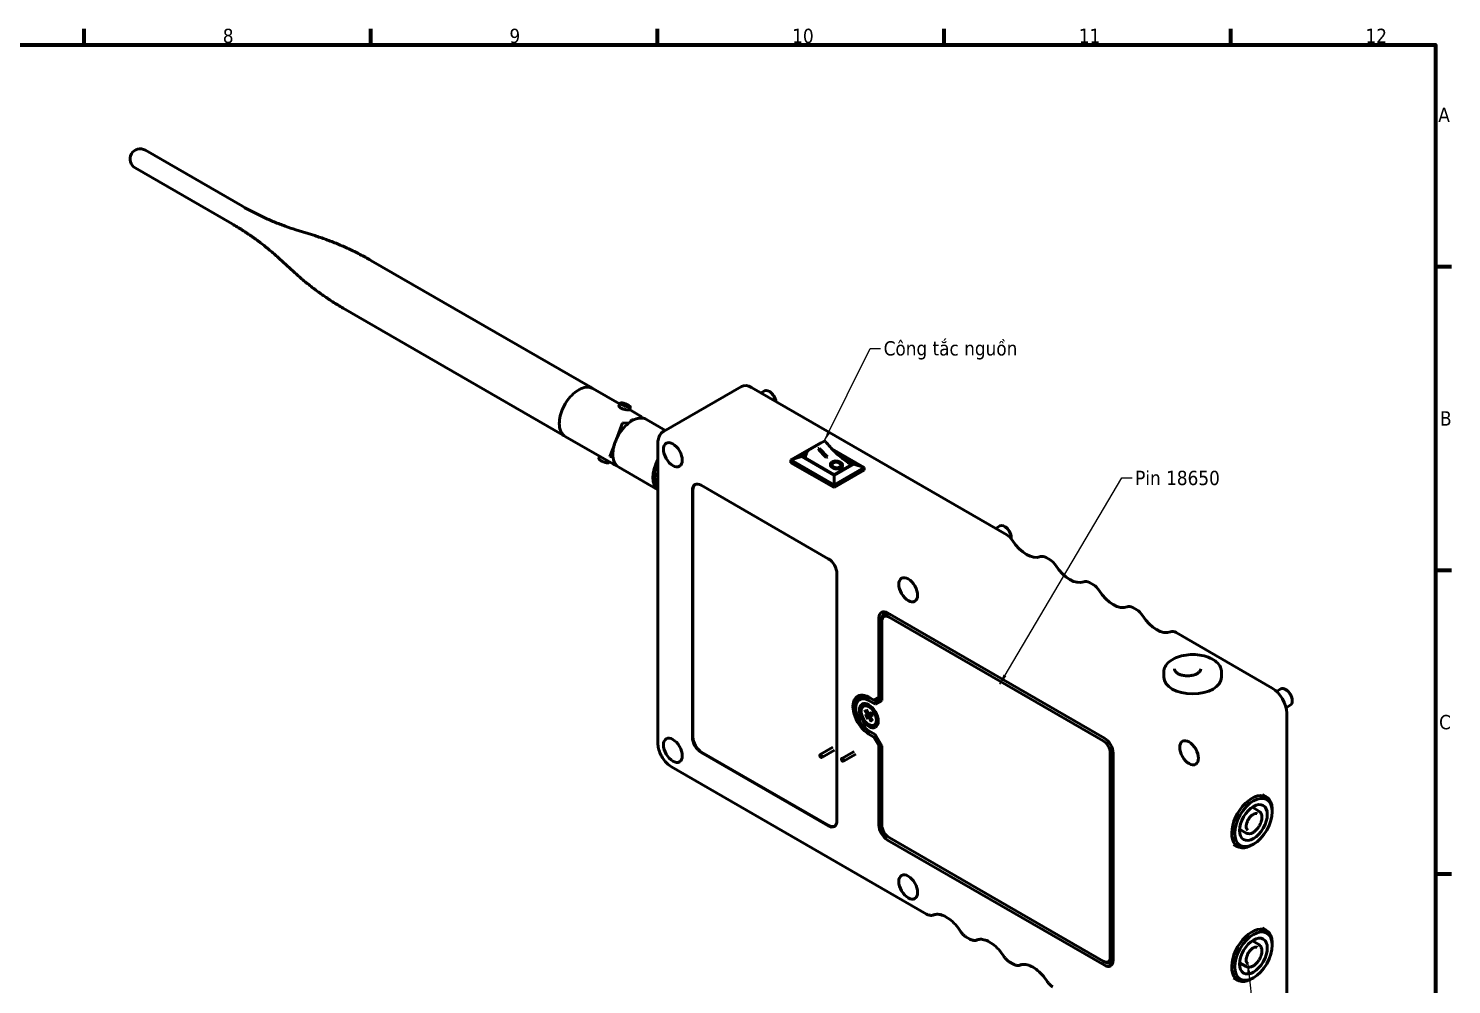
# Model space of a CAD drawing. Header units: millimetres. Extents: x -106 to 841, y -50 to 594.
# Drawn here: x 477 to 824.9, y 344.2 to 578 of the extents above; entities that cross this region are included whole.
import ezdxf

# ---------------------------------------------------------------- set-up
doc = ezdxf.new("R2010")
doc.units = ezdxf.units.MM
for name, color, linetype, lineweight in [('Border (ISO)', 7, 'Continuous', 70), ('Symbol (ISO)', 7, 'Continuous', 25), ('Visible (ISO)', 7, 'Continuous', 50)]:
    doc.layers.add(name, color=color, linetype=linetype, lineweight=lineweight)
doc.styles.add('Note Text (ISO)', font='tahoma.ttf')
doc.dimstyles.new('Default - Method 1b (ISO)$7', dxfattribs={"dimtxt": 3.5, "dimasz": 2.5, "dimexe": 3.175, "dimexo": 0, "dimgap": 0.762, "dimtad": 1, "dimtoh": 1, "dimrnd": 1e-08, "dimtxsty": 'Note Text (ISO)', "dimcen": 0.09, "dimdle": 10, "dimclrd": 256, "dimclre": 256, "dimclrt": 256, "dimazin": 2, "dimtfac": 1, "dimtmove": 0, "dimatfit": 3, "dimfxl": 1, "dimtolj": 1, "dimlwd": -1, "dimlwe": -1, "dimarcsym": 0})

# ---------------------------------------------------------------- blocks, each defined once
blk = doc.blocks.new('Borders Default Border')
at = {"layer": 'Border (ISO)'}
for p, q in [((490.58, 574), (490.58, 577.9)), ((560.67, 574), (560.67, 577.9)), ((630.75, 574), (630.75, 577.9)), ((700.83, 574), (700.83, 577.9)), ((770.92, 574), (770.92, 577.9)), ((821, 519.75), (824.9, 519.75)), ((821, 445.5), (824.9, 445.5)), ((821, 371.25), (824.9, 371.25))]:
    blk.add_line(p, q, dxfattribs=at)
at = {"layer": 'Border (ISO)', "flags": 128}
blk.add_lwpolyline([(20, 20), (20, 574), (821, 574), (821, 20), (20, 20)], dxfattribs=at)
at = {"layer": 'Border (ISO)', "char_height": 3.5, "attachment_point": 7, "style": 'Note Text (ISO)'}
for s, insert in [('8', (524.48, 574.32)), ('9', (594.55, 574.33)), ('10', (663.69, 574.33)), ('11', (733.77, 574.4)), ('12', (803.86, 574.4)), ('A', (821.66, 555.13)), ('B', (822.08, 480.88)), ('C', (821.86, 406.56))]:
    blk.add_mtext(s, dxfattribs=dict(at, insert=insert))

msp = doc.modelspace()

# ---------------------------------------------------------------- linework, layer by layer
at = {"layer": 'Visible (ISO)'}
for p, q in [((529.249, 534.505), (505.54, 548.194)), ((526.749, 530.175), (503.04, 543.864)), ((542.353, 528.744), (546.944, 527.305)), ((538.29, 521.708), (541.832, 518.452)), ((560.676, 521.268), (614.261, 490.331)), ((553.926, 509.577), (607.511, 478.64)), ((614.968, 489.923), (621.495, 486.155)), ((632.186, 479.402), (651.278, 490.425)), ((653.778, 490.177), (716.145, 454.17)), ((656.942, 489.352), (656.074, 488.852)), ((658.198, 489.177), (658.092, 489.238)), ((621.472, 486.103), (621.346, 485.774)), ((623.901, 484.766), (626.742, 483.126)), ((624.041, 485.12), (623.915, 484.791)), ((620.711, 477.562), (622.239, 481.556)), ((622.239, 481.556), (623.669, 481.445)), ((624.26, 481.871), (624.433, 482.325)), ((624.565, 482.057), (624.374, 482.168)), ((624.433, 482.325), (624.994, 482.281)), ((626.882, 482.944), (626.791, 482.708)), ((632.688, 479.692), (628.05, 482.37)), ((608.218, 478.232), (619.992, 471.434)), ((630.858, 403.221), (630.858, 476.705)), ((663.395, 472.459), (670.749, 476.705)), ((671.543, 477.031), (667.583, 474.745)), ((670.749, 476.705), (670.863, 476.639)), ((670.749, 476.705), (670.749, 476.573)), ((616.596, 473.361), (616.47, 473.032)), ((619.1, 473.352), (620.221, 476.283)), ((619.1, 473.352), (619.631, 473.31)), ((619.869, 473.173), (619.183, 473.569)), ((665.94, 473.276), (663.395, 472.459)), ((667.152, 473.975), (665.94, 473.276)), ((665.94, 473.276), (673.931, 468.663)), ((667.007, 473.647), (666.365, 473.276)), ((666.365, 473.276), (673.931, 468.908)), ((670.065, 475.162), (670.068, 475.167)), ((670.068, 475.167), (670.351, 475.33)), ((672.302, 473.251), (672.019, 473.088)), ((672.304, 473.258), (672.021, 473.094)), ((672.302, 473.251), (672.304, 473.258)), ((673.367, 475.194), (681.285, 470.622)), ((678.739, 471.439), (675.112, 473.533)), ((630.858, 465.161), (621.3, 470.679)), ((663.395, 472.459), (663.395, 471.806)), ((673.931, 466.377), (663.395, 472.459)), ((663.395, 471.806), (673.931, 465.723)), ((672.019, 473.088), (672.021, 473.094)), ((673.032, 471.453), (673.033, 471.46)), ((673.931, 468.663), (678.739, 471.439)), ((673.931, 468.908), (678.315, 471.439)), ((681.285, 470.622), (673.931, 466.377)), ((673.931, 465.723), (681.285, 469.969)), ((676.008, 471.112), (676.008, 471.103)), ((678.315, 471.439), (676.167, 472.679)), ((681.285, 470.622), (678.739, 471.439)), ((681.285, 470.622), (681.285, 469.969)), ((630.858, 467.636), (630.6, 467.785)), ((630.858, 466.566), (630.717, 466.647)), ((630.858, 468.986), (630.726, 469.062)), ((641.404, 466.295), (672.517, 448.332)), ((673.931, 468.663), (673.931, 466.377)), ((673.931, 466.377), (673.931, 465.723)), ((639.283, 404.649), (639.283, 465.07)), ((639.424, 404.731), (639.424, 465.152)), ((713.446, 455.728), (714.49, 456.331)), ((715.746, 456.156), (715.64, 456.217)), ((717.266, 453.523), (717.266, 453.4)), ((725.762, 448.617), (726.751, 448.047)), ((674.638, 444.658), (674.638, 384.237)), ((736.369, 442.494), (737.358, 441.923)), ((686.219, 434.804), (686.833, 435.159)), ((687.012, 435.064), (740.045, 404.445)), ((746.975, 436.37), (747.964, 435.799)), ((684.891, 414.412), (684.891, 433.839)), ((685.598, 433.023), (685.598, 433.431)), ((685.598, 413.666), (685.598, 433.023)), ((687.366, 434.043), (739.692, 403.833)), ((757.582, 430.246), (781.057, 416.693)), ((754.562, 420.653), (754.562, 419.346)), ((768.662, 420.653), (768.662, 419.346)), ((680.27, 414.491), (680.977, 414.899)), ((682.416, 414.447), (683.684, 413.715)), ((683.684, 413.715), (684.891, 414.412)), ((685.598, 414.243), (684.184, 413.427)), ((684.391, 414.124), (684.891, 413.835)), ((684.891, 414.412), (685.598, 414.821)), ((783.16, 416.48), (782.127, 415.884)), ((784.416, 416.305), (784.31, 416.366)), ((679.234, 411.794), (679.234, 412.202)), ((681.091, 412.252), (681.336, 412.393)), ((681.451, 411.214), (682.05, 410.274)), ((681.807, 411.421), (682.323, 410.433)), ((682.416, 413.631), (683.977, 412.73)), ((682.496, 410.319), (683.091, 410.582)), ((683.023, 410.721), (682.508, 410.326)), ((683.306, 411.89), (682.661, 412.262)), ((683.188, 411.958), (683.222, 411.977)), ((684.184, 413.427), (683.684, 413.715)), ((683.977, 412.73), (685.598, 413.666)), ((683.977, 412.73), (684.184, 413.427)), ((785.46, 412.496), (784.427, 411.9)), ((785.936, 413.672), (785.936, 413.549)), ((681.453, 409.81), (682.05, 410.061)), ((681.81, 409.193), (682.324, 409.587)), ((682.051, 410.061), (683.122, 410.535)), ((682.325, 409.588), (683.27, 410.278)), ((683.025, 408.493), (682.509, 409.481)), ((682.77, 409.846), (683.295, 410.229)), ((683.379, 410.103), (682.782, 409.853)), ((683.381, 408.699), (682.782, 409.639)), ((683.741, 407.662), (683.986, 407.803)), ((684.535, 409.76), (684.535, 409.016)), ((684.535, 409.625), (684.568, 409.644)), ((784.593, 410.569), (784.593, 337.084)), ((683.977, 405.381), (682.416, 406.282)), ((683.684, 404.734), (682.416, 405.466)), ((683.684, 404.734), (684.184, 405.023)), ((684.891, 402.643), (683.684, 404.734)), ((685.598, 402.573), (683.977, 405.381)), ((672.517, 383.012), (641.404, 400.975)), ((672.658, 383.094), (641.545, 401.057)), ((673.664, 402.239), (670.519, 400.422)), ((674.064, 401.546), (670.919, 399.73)), ((678.826, 401.218), (675.822, 399.483)), ((679.226, 400.525), (676.222, 398.791)), ((685.391, 402.932), (684.891, 402.643)), ((684.891, 383.216), (684.891, 402.643)), ((685.598, 383.216), (685.598, 402.573)), ((741.459, 400.771), (741.459, 350.965)), ((742.167, 400.771), (742.167, 350.148)), ((696.553, 361.448), (634.186, 397.456)), ((779.702, 390.058), (778.668, 390.716)), ((777.819, 386.629), (776.212, 387.594)), ((781.031, 386.069), (781.056, 386.459)), ((740.045, 348.924), (687.012, 379.542)), ((739.692, 349.944), (687.366, 380.155)), ((774.715, 381.253), (773.076, 382.162)), ((772.687, 377.907), (771.6, 378.474)), ((776.806, 378.751), (776.481, 378.535)), ((707.159, 355.325), (706.17, 355.896)), ((777.819, 353.969), (776.212, 354.934)), ((779.702, 357.398), (778.668, 358.056)), ((781.031, 353.41), (781.056, 353.799)), ((717.766, 349.201), (716.777, 349.772)), ((739.692, 349.944), (740.045, 349.74)), ((741.545, 349.591), (742.159, 349.946)), ((774.715, 348.593), (773.076, 349.502)), ((772.687, 345.247), (771.6, 345.814)), ((776.806, 346.091), (776.481, 345.875))]:
    msp.add_line(p, q, dxfattribs=at)
for centre, radius, start, end in [((504.29, 546.029), 2.5, 60, 240), ((626.788, 482.98), 0.1, 339.05882, 57.07229), ((671.643, 476.858), 0.2, 38.8035, 120), ((667.683, 474.572), 0.2, 120, 150.34657), ((677.853, 471.299), 0.2, 356.76857, 59.30979)]:
    msp.add_arc(centre, radius, start, end, dxfattribs=at)
for centre, major_axis, ratio, start_param, end_param in [((653.778, 486.095), (-2.5, 4.33), 0.5773503, 5.4977871, 6.2831853), ((658.092, 487.361), (-1.15, 1.992), 0.5773503, 4.1017927, 6.2831853), ((658.198, 487.422), (-1.075, 1.862), 0.5773503, 4.0435335, 5.4977871), ((675.911, 484.731), (-8.94, 15.484), 0.5773503, 1.8755178, 2.043315), ((675.911, 484.731), (-8.935, 15.475), 0.5773503, 1.8755178, 2.043315), ((676.194, 484.894), (8.935, -15.475), 0.5773502, 5.0171106, 5.1849078), ((617.639, 472.239), (1.167, -0.447), 0.2173428, 3.3392498, 6.0855282), ((617.639, 472.239), (1.167, -0.447), 0.2173428, 3.3392498, 6.0855282), ((634.397, 470.911), (-3.375, -5.846), 0.5773503, 4.7624105, 6.2331638), ((635.105, 470.503), (-3.25, -5.629), 0.5773503, 5.1052631, 5.1374057), ((635.105, 470.503), (-3.25, -5.629), 0.5773503, 5.5204608, 5.6028268), ((635.105, 470.503), (-3.25, -5.629), 0.5773503, 5.2877502, 5.3701162), ((635.105, 470.503), (-3.25, -5.629), 0.5773503, 5.7531713, 5.8355374), ((641.404, 463.845), (-1.5, 2.598), 0.5773503, 5.4977871, 7.0685835), ((641.545, 463.927), (-1.5, 2.598), 0.5773503, 0.0471579, 0.7853982), ((715.64, 454.339), (-1.15, 1.992), 0.5773503, 3.7997127, 6.2831853), ((715.746, 454.401), (-1.075, 1.862), 0.5773503, 3.9269908, 5.4977871), ((716.145, 451.721), (-1.5, 2.598), 0.5773503, 4.7932397, 5.4977871), ((720.953, 455.476), (3.75, -6.495), 0.5773503, 4.7932397, 6.2023346), ((725.762, 446.168), (-1.5, 2.598), 0.5773503, 5.4977871, 6.2023346), ((672.517, 445.883), (1.5, -2.598), 0.5773503, 0.7853982, 2.3561945), ((726.751, 445.597), (-1.5, 2.598), 0.5773503, 4.7932397, 5.4977871), ((731.56, 449.353), (3.75, -6.495), 0.5773503, 4.7932397, 6.2023346), ((736.369, 440.044), (-1.5, 2.598), 0.5773503, 5.4977871, 6.2023346), ((737.358, 439.473), (-1.5, 2.598), 0.5773503, 4.7932397, 5.4977871), ((742.167, 443.229), (3.75, -6.495), 0.5773503, 4.7932397, 6.2023346), ((687.012, 432.614), (-1.5, 2.598), 0.5773503, 5.4977871, 7.0685835), ((687.719, 432.206), (-1.5, 2.598), 0.5773503, 5.4977871, 7.0685835), ((688.073, 433.227), (-1.5, 2.598), 0.5773503, 0.3613671, 0.7303202), ((746.975, 433.921), (-1.5, 2.598), 0.5773503, 5.4977871, 6.2023346), ((747.964, 433.35), (-1.5, 2.598), 0.5773503, 4.7932397, 5.4977871), ((687.366, 432.002), (-1.25, 2.165), 0.5773503, 5.4977871, 7.0685835), ((752.773, 437.105), (3.75, -6.495), 0.5773503, 4.7932397, 6.2023346), ((757.582, 427.797), (-1.5, 2.598), 0.5773503, 5.4977871, 6.2023346), ((761.612, 419.346), (7.05, 0), 0.5773503, 3.1415927, 6.2831853), ((682.416, 409.957), (-2.75, 4.763), 0.5773503, 5.4977871, 8.6393798), ((682.77, 410.161), (-2.5, 4.33), 0.5773503, 5.4977871, 7.0685835), ((682.416, 409.957), (-2.25, 3.897), 0.5773503, 5.4977871, 8.6393798), ((683.477, 410.569), (-2.75, 4.763), 0.5773503, 0.1940631, 0.4848184), ((683.477, 410.569), (-2.5, 4.33), 0.5773503, 6.2478226, 6.2831853), ((781.057, 412.61), (2.5, -4.33), 0.5773503, 0.7853982, 2.3561945), ((784.31, 414.488), (-1.15, 1.992), 0.5773503, 3.1415927, 6.2831853), ((784.416, 414.549), (-1.075, 1.862), 0.5773503, 3.9269908, 5.4977871), ((682.661, 410.098), (-1.325, 2.295), 0.5773503, 3.1415927, 6.2831853), ((683.477, 410.569), (-0.875, 1.516), 0.5773503, 5.8672332, 6.0426055), ((683.83, 410.773), (-0.825, 1.429), 0.5773503, 0.0686218, 0.1368591), ((683.936, 410.834), (-0.75, 1.299), 0.5773503, 0.1024079, 0.1856616), ((681.97, 410.213), (0.086, -0.149), 0.5773503, 6.2098408, 7.9296421), ((682.416, 410.471), (0.086, -0.149), 0.5773503, 4.6390444, 6.3588457), ((682.417, 409.442), (-0.086, 0.149), 0.5773503, 4.6390444, 6.3588457), ((682.862, 409.7), (-0.086, 0.149), 0.5773503, 6.2098408, 7.9296421), ((683.329, 410.484), (-0.441, 0.763), 0.5773503, 1.3596683, 1.7831798), ((683.936, 410.834), (0.75, -1.299), 0.5773503, 6.0975237, 6.1807774), ((683.477, 410.569), (0.875, -1.516), 0.5773503, 0.2405798, 0.4159521), ((683.83, 410.773), (0.825, -1.429), 0.5773503, 6.1463262, 6.2145635), ((641.404, 403.425), (-1.5, 2.598), 0.5773503, 0.7853982, 2.3561945), ((641.545, 403.506), (-1.5, 2.598), 0.5773503, 0.7853982, 2.3561945), ((739.692, 401.792), (1.25, -2.165), 0.5773503, 0.7853982, 2.3561945), ((740.045, 401.996), (-1.5, 2.598), 0.5773503, 3.9269908, 5.4977871), ((776.108, 384.033), (-3.509, -6.077), 0.5773503, 2.2809232, 7.1438548), ((672.517, 385.462), (1.5, -2.598), 0.5773503, 5.4977871, 7.0685835), ((672.658, 385.543), (1.5, -2.598), 0.5773503, 5.4977871, 6.2360274), ((687.012, 381.992), (1.5, -2.598), 0.5773503, 3.9269908, 5.4977871), ((687.366, 382.196), (-1.25, 2.165), 0.5773503, 0.7853982, 2.3561945), ((776.108, 351.373), (-3.509, -6.077), 0.5773503, 2.2809232, 7.1438548), ((739.692, 351.985), (1.25, -2.165), 0.5773503, 5.4977871, 7.0685835), ((740.045, 352.19), (1.5, -2.598), 0.5773503, 5.4977871, 7.0685835), ((740.045, 351.373), (1.5, -2.598), 0.5773503, 5.4977871, 7.0685835), ((741.106, 351.985), (1.5, -2.598), 0.5773503, 5.5528651, 5.9218182)]:
    msp.add_ellipse(centre, major_axis=major_axis, ratio=ratio, start_param=start_param, end_param=end_param, dxfattribs=at)
for centre, major_axis, ratio in [((622.872, 485.913), (1.167, -0.447), 0.2173428), ((622.872, 485.913), (-1.167, 0.447), 0.2173428), ((634.51, 473.745), (1.625, -2.815), 0.5773503), ((692.058, 440.724), (1.625, -2.815), 0.5773503), ((682.416, 409.957), (1.625, -2.815), 0.5773503), ((682.416, 409.957), (1.325, -2.295), 0.5773503), ((634.51, 401.486), (1.625, -2.815), 0.5773503), ((760.728, 400.873), (1.625, -2.815), 0.5773503), ((670.719, 400.076), (0.2, -0.346), 0.5773503), ((676.022, 399.137), (0.2, -0.346), 0.5773503), ((776.461, 383.829), (-3.241, -5.613), 0.5773503), ((776.461, 383.829), (2.4, 4.157), 0.5773503), ((692.058, 368.056), (1.625, -2.815), 0.5773503), ((776.461, 351.169), (3.241, 5.613), 0.5773503), ((776.461, 351.169), (2.4, 4.157), 0.5773503)]:
    msp.add_ellipse(centre, major_axis=major_axis, ratio=ratio, dxfattribs=at)
for points, knots in [([(529.249, 534.505), (530.093, 534.018), (530.948, 533.549), (532.674, 532.652), (533.545, 532.224), (535.297, 531.411), (536.178, 531.025), (537.943, 530.298), (538.827, 529.956), (540.593, 529.317), (541.475, 529.02), (542.353, 528.744)], [2.87215489, 2.87215489, 2.87215489, 2.87215489, 2.89780132, 2.89780132, 2.92344776, 2.92344776, 2.94909419, 2.94909419, 2.97474062, 2.97474062, 3.00038705, 3.00038705, 3.00038705, 3.00038705]), ([(538.29, 521.708), (537.613, 522.33), (536.914, 522.945), (535.478, 524.155), (534.74, 524.75), (533.228, 525.915), (532.453, 526.485), (530.873, 527.595), (530.066, 528.135), (528.427, 529.182), (527.593, 529.688), (526.749, 530.175)], [5.88551539, 5.88551539, 5.88551539, 5.88551539, 5.91116182, 5.91116182, 5.93680825, 5.93680825, 5.96245468, 5.96245468, 5.98810112, 5.98810112, 6.01374755, 6.01374755, 6.01374755, 6.01374755]), ([(546.944, 527.305), (547.865, 527.016), (548.791, 526.704), (550.644, 526.033), (551.571, 525.675), (553.421, 524.913), (554.344, 524.509), (556.179, 523.656), (557.091, 523.208), (558.898, 522.269), (559.793, 521.778), (560.676, 521.268)], [3.28279826, 3.28279826, 3.28279826, 3.28279826, 3.30844469, 3.30844469, 3.33409112, 3.33409112, 3.35973755, 3.35973755, 3.38538398, 3.38538398, 3.41103041, 3.41103041, 3.41103041, 3.41103041]), ([(553.926, 509.577), (553.043, 510.087), (552.17, 510.617), (550.454, 511.712), (549.609, 512.278), (547.954, 513.441), (547.143, 514.038), (545.558, 515.259), (544.784, 515.883), (543.277, 517.152), (542.544, 517.798), (541.832, 518.452)], [0.26943776, 0.26943776, 0.26943776, 0.26943776, 0.29508419, 0.29508419, 0.32073062, 0.32073062, 0.34637705, 0.34637705, 0.37202348, 0.37202348, 0.39766992, 0.39766992, 0.39766992, 0.39766992]), ([(608.218, 478.232), (607.858, 478.44), (607.553, 478.742), (607.076, 479.507), (606.909, 479.975), (606.729, 481.041), (606.724, 481.642), (606.877, 482.907), (607.037, 483.571), (607.505, 484.89), (607.813, 485.546), (608.543, 486.786), (608.966, 487.37), (609.887, 488.409), (610.385, 488.864), (611.41, 489.599), (611.937, 489.878), (612.968, 490.225), (613.473, 490.293), (614.312, 490.21), (614.66, 490.101), (614.968, 489.923)], [0.2694378, 0.2694378, 0.2694378, 0.2694378, 0.5677772, 0.5677772, 0.8795172, 0.8795172, 1.204287, 1.204287, 1.5304494, 1.5304494, 1.855564, 1.855564, 2.18025, 2.18025, 2.505449, 2.505449, 2.8316798, 2.8316798, 3.1558557, 3.1558557, 3.4110304, 3.4110304, 3.4110304, 3.4110304]), ([(623.914, 484.789), (623.906, 484.769), (623.892, 484.752), (623.864, 484.729), (623.85, 484.721), (623.812, 484.706), (623.79, 484.702), (623.708, 484.692), (623.636, 484.694), (623.443, 484.708), (623.315, 484.724), (623.056, 484.765), (622.927, 484.789), (622.662, 484.848), (622.521, 484.885), (622.254, 484.968), (622.123, 485.016), (621.883, 485.121), (621.772, 485.18), (621.585, 485.304), (621.506, 485.369), (621.387, 485.505), (621.347, 485.577), (621.33, 485.686), (621.331, 485.722), (621.341, 485.756)], [0.00049142, 0.00049142, 0.00049142, 0.00049142, 0.01127548, 0.01127548, 0.02209119, 0.02209119, 0.04084944, 0.04084944, 0.08425356, 0.08425356, 0.13375996, 0.13375996, 0.17479279, 0.17479279, 0.2172455, 0.2172455, 0.25929102, 0.25929102, 0.30221465, 0.30221465, 0.34549264, 0.34549264, 0.39095546, 0.39095546, 0.41198555, 0.41198555, 0.41198555, 0.41198555]), ([(621.472, 486.103), (621.484, 486.134), (621.499, 486.163), (621.532, 486.218), (621.55, 486.243), (621.589, 486.288), (621.609, 486.307), (621.65, 486.342), (621.67, 486.356), (621.709, 486.382), (621.728, 486.392), (621.746, 486.401)], [4.07948392, 4.07948392, 4.07948392, 4.07948392, 4.11901534, 4.11901534, 4.15854676, 4.15854676, 4.19807818, 4.19807818, 4.2376096, 4.2376096, 4.27714102, 4.27714102, 4.27714102, 4.27714102]), ([(624.036, 485.525), (624.043, 485.506), (624.05, 485.486), (624.063, 485.441), (624.068, 485.416), (624.075, 485.364), (624.077, 485.336), (624.076, 485.277), (624.073, 485.246), (624.061, 485.183), (624.052, 485.151), (624.041, 485.12)], [0.74023417, 0.74023417, 0.74023417, 0.74023417, 0.77976559, 0.77976559, 0.81929701, 0.81929701, 0.85882843, 0.85882843, 0.89835985, 0.89835985, 0.93789127, 0.93789127, 0.93789127, 0.93789127]), ([(621.3, 470.679), (620.939, 470.887), (620.634, 471.189), (620.157, 471.954), (619.99, 472.423), (619.811, 473.488), (619.805, 474.09), (619.958, 475.355), (620.119, 476.018), (620.587, 477.338), (620.894, 477.994), (621.625, 479.233), (622.047, 479.817), (622.968, 480.857), (623.466, 481.312), (624.491, 482.047), (625.018, 482.326), (626.049, 482.672), (626.554, 482.741), (627.394, 482.657), (627.741, 482.548), (628.05, 482.37)], [0.2694378, 0.2694378, 0.2694378, 0.2694378, 0.5677772, 0.5677772, 0.8795172, 0.8795172, 1.204287, 1.204287, 1.5304494, 1.5304494, 1.855564, 1.855564, 2.18025, 2.18025, 2.505449, 2.505449, 2.8316798, 2.8316798, 3.1558557, 3.1558557, 3.4110304, 3.4110304, 3.4110304, 3.4110304]), ([(626.843, 483.064), (626.836, 483.068), (626.829, 483.072), (626.816, 483.081), (626.809, 483.085), (626.796, 483.093), (626.789, 483.097), (626.776, 483.106), (626.769, 483.11), (626.755, 483.118), (626.748, 483.122), (626.742, 483.126)], [2.842636204, 2.842636204, 2.842636204, 2.842636204, 2.848539942, 2.848539942, 2.85444368, 2.85444368, 2.860347418, 2.860347418, 2.866251155, 2.866251155, 2.872154893, 2.872154893, 2.872154893, 2.872154893]), ([(630.858, 476.705), (630.858, 476.922), (630.873, 477.135), (630.935, 477.552), (630.982, 477.756), (631.115, 478.15), (631.2, 478.34), (631.412, 478.699), (631.539, 478.866), (631.835, 479.166), (632.003, 479.297), (632.186, 479.402)], [3.14159265, 3.14159265, 3.14159265, 3.14159265, 3.29867229, 3.29867229, 3.45575192, 3.45575192, 3.61283155, 3.61283155, 3.76991118, 3.76991118, 3.92699082, 3.92699082, 3.92699082, 3.92699082]), ([(671.799, 476.984), (672.172, 476.519), (672.557, 476.071), (673.343, 475.209), (673.745, 474.797), (674.563, 474.012), (674.978, 473.64), (675.819, 472.941), (676.243, 472.613), (677.097, 472.005), (677.526, 471.725), (677.955, 471.471)], [4.18906522, 4.18906522, 4.18906522, 4.18906522, 4.29092853, 4.29092853, 4.39279184, 4.39279184, 4.49465515, 4.49465515, 4.59651845, 4.59651845, 4.69838176, 4.69838176, 4.69838176, 4.69838176]), ([(666.773, 473.04), (666.817, 473.164), (666.862, 473.286), (666.967, 473.555), (667.028, 473.701), (667.156, 473.988), (667.223, 474.129), (667.362, 474.404), (667.434, 474.539), (667.509, 474.671)], [3.46610789, 3.46610789, 3.46610789, 3.46610789, 3.49472353, 3.49472353, 3.53016261, 3.53016261, 3.56560169, 3.56560169, 3.60104077, 3.60104077, 3.60104077, 3.60104077]), ([(616.47, 473.032), (616.458, 473.001), (616.449, 472.97), (616.438, 472.907), (616.435, 472.876), (616.434, 472.817), (616.436, 472.788), (616.443, 472.736), (616.448, 472.712), (616.46, 472.667), (616.467, 472.646), (616.475, 472.627)], [2.20370138, 2.20370138, 2.20370138, 2.20370138, 2.2432328, 2.2432328, 2.28276422, 2.28276422, 2.32229564, 2.32229564, 2.36182706, 2.36182706, 2.40135848, 2.40135848, 2.40135848, 2.40135848]), ([(618.764, 471.751), (618.783, 471.76), (618.802, 471.771), (618.841, 471.796), (618.861, 471.811), (618.901, 471.845), (618.922, 471.865), (618.96, 471.909), (618.979, 471.934), (619.003, 471.973), (619.009, 471.985), (619.016, 471.998)], [5.14763694, 5.14763694, 5.14763694, 5.14763694, 5.18716836, 5.18716836, 5.22669978, 5.22669978, 5.2662312, 5.2662312, 5.30576262, 5.30576262, 5.32265545, 5.32265545, 5.32265545, 5.32265545]), ([(619.992, 471.434), (620.123, 471.358), (620.262, 471.295), (620.503, 471.213), (620.6, 471.187), (620.7, 471.166)], [6.01374755, 6.01374755, 6.01374755, 6.01374755, 6.12742639, 6.12742639, 6.20137513, 6.20137513, 6.20137513, 6.20137513]), ([(630.858, 465.533), (630.708, 465.679), (630.574, 465.846), (630.223, 466.407), (630.062, 466.858), (629.888, 467.883), (629.882, 468.463), (630.029, 469.681), (630.183, 470.32), (630.536, 471.318), (630.687, 471.678), (630.858, 472.031)], [0.4138564, 0.4138564, 0.4138564, 0.4138564, 0.5670199, 0.5670199, 0.8783803, 0.8783803, 1.2033006, 1.2033006, 1.5297057, 1.5297057, 1.7148383, 1.7148383, 1.7148383, 1.7148383]), ([(630.804, 469.891), (630.799, 469.875), (630.797, 469.858), (630.797, 469.84), (630.798, 469.816), (630.802, 469.793), (630.807, 469.773), (630.813, 469.745), (630.823, 469.719), (630.832, 469.692)], [0.04568795, 0.04568795, 0.04568795, 0.04568795, 0.049962836, 0.049962836, 0.049962836, 0.055789984, 0.055789984, 0.055789984, 0.06384367, 0.06384367, 0.06384367, 0.06384367]), ([(673.032, 471.453), (673.025, 471.416), (673.021, 471.377), (673.021, 471.338), (673.019, 471.203), (673.055, 471.071), (673.13, 470.943), (673.205, 470.815), (673.312, 470.7), (673.451, 470.6), (673.591, 470.499), (673.752, 470.421), (673.936, 470.364), (674.119, 470.307), (674.31, 470.275), (674.509, 470.268), (674.707, 470.261), (674.899, 470.279), (675.082, 470.32), (675.266, 470.361), (675.428, 470.423), (675.569, 470.504)], [0.60683735, 0.60683735, 0.60683735, 0.60683735, 0.625, 0.625, 0.625, 0.6875, 0.6875, 0.6875, 0.75, 0.75, 0.75, 0.8125, 0.8125, 0.8125, 0.875, 0.875, 0.875, 0.9375, 0.9375, 0.9375, 1, 1, 1, 1]), ([(675.569, 470.512), (675.428, 470.431), (675.266, 470.369), (674.899, 470.287), (674.708, 470.269), (674.31, 470.283), (674.119, 470.314), (673.753, 470.429), (673.592, 470.507), (673.313, 470.708), (673.206, 470.822), (673.057, 471.079), (673.02, 471.211), (673.024, 471.48), (673.063, 471.607), (673.217, 471.842), (673.327, 471.942), (673.467, 472.023)], [0, 0, 0, 0, 0.0625, 0.0625, 0.125, 0.125, 0.1875, 0.1875, 0.25, 0.25, 0.3125, 0.3125, 0.375, 0.375, 0.4375, 0.4375, 0.5, 0.5, 0.5, 0.5]), ([(675.287, 470.691), (675.183, 470.631), (675.065, 470.587), (674.795, 470.528), (674.655, 470.516), (674.364, 470.529), (674.224, 470.554), (673.956, 470.639), (673.837, 470.697), (673.633, 470.844), (673.554, 470.928), (673.445, 471.114), (673.418, 471.21), (673.42, 471.405), (673.449, 471.497), (673.561, 471.668), (673.642, 471.74), (673.745, 471.8)], [0, 0, 0, 0, 0.0625, 0.0625, 0.125, 0.125, 0.1875, 0.1875, 0.25, 0.25, 0.3125, 0.3125, 0.375, 0.375, 0.4375, 0.4375, 0.5, 0.5, 0.5, 0.5]), ([(673.425, 471.381), (673.437, 471.449), (673.463, 471.514), (673.504, 471.575), (673.56, 471.66), (673.64, 471.733), (673.743, 471.793)], [0.39272349, 0.39272349, 0.39272349, 0.39272349, 0.4375, 0.4375, 0.4375, 0.5, 0.5, 0.5, 0.5]), ([(673.467, 472.023), (673.608, 472.104), (673.77, 472.161), (674.135, 472.225), (674.325, 472.231), (674.719, 472.192), (674.909, 472.148), (675.273, 472.016), (675.434, 471.932), (675.713, 471.732), (675.821, 471.622), (675.972, 471.384), (676.009, 471.264), (676.009, 471.02), (675.971, 470.905), (675.818, 470.688), (675.71, 470.593), (675.569, 470.512)], [0.5, 0.5, 0.5, 0.5, 0.5625, 0.5625, 0.625, 0.625, 0.6875, 0.6875, 0.75, 0.75, 0.8125, 0.8125, 0.875, 0.875, 0.9375, 0.9375, 1, 1, 1, 1]), ([(673.743, 471.793), (673.846, 471.852), (673.965, 471.894), (674.099, 471.919), (674.233, 471.943), (674.373, 471.948), (674.518, 471.935), (674.662, 471.922), (674.802, 471.891), (674.935, 471.843), (675.069, 471.796), (675.187, 471.735), (675.29, 471.661), (675.392, 471.588), (675.471, 471.507), (675.526, 471.418), (675.582, 471.33), (675.609, 471.241), (675.609, 471.15), (675.609, 471.142), (675.609, 471.134), (675.608, 471.126)], [0.5, 0.5, 0.5, 0.5, 0.5625, 0.5625, 0.5625, 0.625, 0.625, 0.625, 0.6875, 0.6875, 0.6875, 0.75, 0.75, 0.75, 0.8125, 0.8125, 0.8125, 0.875, 0.875, 0.875, 0.88055702, 0.88055702, 0.88055702, 0.88055702]), ([(673.745, 471.8), (673.848, 471.859), (673.966, 471.901), (674.235, 471.95), (674.374, 471.956), (674.664, 471.929), (674.803, 471.898), (675.07, 471.803), (675.188, 471.742), (675.393, 471.595), (675.472, 471.514), (675.582, 471.338), (675.61, 471.249), (675.609, 471.067), (675.581, 470.982), (675.469, 470.82), (675.39, 470.75), (675.287, 470.691)], [0.5, 0.5, 0.5, 0.5, 0.5625, 0.5625, 0.625, 0.625, 0.6875, 0.6875, 0.75, 0.75, 0.8125, 0.8125, 0.875, 0.875, 0.9375, 0.9375, 1, 1, 1, 1]), ([(675.569, 470.504), (675.71, 470.585), (675.818, 470.68), (675.894, 470.789), (675.964, 470.888), (676.002, 470.993), (676.008, 471.103)], [0, 0, 0, 0, 0.0625, 0.0625, 0.0625, 0.11973837, 0.11973837, 0.11973837, 0.11973837]), ([(630.579, 467.831), (630.565, 467.822), (630.551, 467.814), (630.539, 467.803), (630.53, 467.794), (630.521, 467.783), (630.516, 467.768), (630.511, 467.757), (630.509, 467.744), (630.51, 467.73)], [-0.000142522, -0.000142522, -0.000142522, -0.000142522, 0.008357988, 0.008357988, 0.008357988, 0.014508432, 0.014508432, 0.014508432, 0.019020492, 0.019020492, 0.019020492, 0.019020492]), ([(630.534, 467.308), (630.535, 467.294), (630.539, 467.279), (630.544, 467.264), (630.552, 467.243), (630.563, 467.222), (630.573, 467.205), (630.587, 467.181), (630.603, 467.157), (630.619, 467.134)], [0.045687939, 0.045687939, 0.045687939, 0.045687939, 0.049962824, 0.049962824, 0.049962824, 0.055789971, 0.055789971, 0.055789971, 0.063843655, 0.063843655, 0.063843655, 0.063843655]), ([(630.546, 468.547), (630.544, 468.531), (630.545, 468.515), (630.548, 468.498), (630.552, 468.475), (630.559, 468.453), (630.567, 468.433), (630.577, 468.407), (630.59, 468.381), (630.602, 468.356)], [0.045687941, 0.045687941, 0.045687941, 0.045687941, 0.049962826, 0.049962826, 0.049962826, 0.055789973, 0.055789973, 0.055789973, 0.063843657, 0.063843657, 0.063843657, 0.063843657]), ([(630.6, 467.785), (630.598, 467.786), (630.596, 467.787), (630.592, 467.788), (630.59, 467.788), (630.587, 467.789), (630.587, 467.789), (630.586, 467.789), (630.586, 467.789), (630.586, 467.789)], [6.01374755, 6.01374755, 6.01374755, 6.01374755, 6.13200245, 6.13200245, 6.25025735, 6.25025735, 6.36851225, 6.36851225, 6.4186572, 6.4186572, 6.4186572, 6.4186572]), ([(630.707, 469.128), (630.69, 469.118), (630.672, 469.109), (630.657, 469.095), (630.645, 469.086), (630.633, 469.073), (630.624, 469.056), (630.617, 469.044), (630.612, 469.03), (630.609, 469.014)], [-0.000142522, -0.000142522, -0.000142522, -0.000142522, 0.008357986, 0.008357986, 0.008357986, 0.014508427, 0.014508427, 0.014508427, 0.019020486, 0.019020486, 0.019020486, 0.019020486]), ([(630.699, 466.675), (630.688, 466.669), (630.677, 466.663), (630.668, 466.654), (630.662, 466.648), (630.657, 466.639), (630.655, 466.627), (630.654, 466.618), (630.654, 466.607), (630.657, 466.595)], [-0.000142522, -0.000142522, -0.000142522, -0.000142522, 0.008357989, 0.008357989, 0.008357989, 0.014508432, 0.014508432, 0.014508432, 0.019020492, 0.019020492, 0.019020492, 0.019020492]), ([(630.717, 466.647), (630.715, 466.648), (630.712, 466.65), (630.707, 466.651), (630.705, 466.651), (630.704, 466.651), (630.703, 466.651), (630.703, 466.651)], [6.01374755, 6.01374755, 6.01374755, 6.01374755, 6.17854456, 6.17854456, 6.34334158, 6.34334158, 6.4186572, 6.4186572, 6.4186572, 6.4186572]), ([(630.726, 469.062), (630.725, 469.063), (630.724, 469.063), (630.721, 469.064), (630.72, 469.065), (630.718, 469.065), (630.717, 469.066), (630.715, 469.066), (630.714, 469.066), (630.713, 469.066), (630.713, 469.066), (630.712, 469.066)], [6.01374755, 6.01374755, 6.01374755, 6.01374755, 6.08546034, 6.08546034, 6.15717312, 6.15717312, 6.22888591, 6.22888591, 6.3005987, 6.3005987, 6.37231149, 6.37231149, 6.37231149, 6.37231149]), ([(630.768, 466.241), (630.772, 466.229), (630.779, 466.217), (630.787, 466.204), (630.799, 466.186), (630.812, 466.168), (630.825, 466.153), (630.836, 466.14), (630.847, 466.128), (630.858, 466.116)], [0.045687944, 0.045687944, 0.045687944, 0.045687944, 0.04996283, 0.04996283, 0.04996283, 0.055789977, 0.055789977, 0.055789977, 0.060577429, 0.060577429, 0.060577429, 0.060577429]), ([(754.562, 420.653), (754.562, 421.088), (754.673, 421.522), (755.101, 422.357), (755.43, 422.755), (756.284, 423.484), (756.822, 423.81), (758.041, 424.345), (758.724, 424.552), (760.161, 424.827), (760.914, 424.895), (762.417, 424.889), (763.166, 424.814), (764.591, 424.527), (765.266, 424.315), (766.477, 423.769), (767.012, 423.435), (767.877, 422.669), (768.21, 422.238), (768.578, 421.413), (768.662, 421.033), (768.662, 420.653)], [0.7853982, 0.7853982, 0.7853982, 0.7853982, 1.0737104, 1.0737104, 1.3799046, 1.3799046, 1.7064889, 1.7064889, 2.036039, 2.036039, 2.3640216, 2.3640216, 2.6913031, 2.6913031, 3.0193498, 3.0193498, 3.3489405, 3.3489405, 3.6749802, 3.6749802, 3.9269908, 3.9269908, 3.9269908, 3.9269908]), ([(763.575, 421.367), (763.575, 421.167), (763.502, 420.959), (763.205, 420.589), (763.029, 420.435), (762.592, 420.162), (762.337, 420.044), (761.766, 419.852), (761.45, 419.78), (760.787, 419.693), (760.441, 419.679), (759.758, 419.711), (759.42, 419.758), (758.794, 419.906), (758.504, 420.006), (758.004, 420.245), (757.792, 420.383), (757.462, 420.675), (757.344, 420.827), (757.205, 421.109), (757.175, 421.239), (757.175, 421.367)], [3.9269908, 3.9269908, 3.9269908, 3.9269908, 4.3602729, 4.3602729, 4.6734419, 4.6734419, 4.9723524, 4.9723524, 5.2743479, 5.2743479, 5.5794804, 5.5794804, 5.8852511, 5.8852511, 6.1889387, 6.1889387, 6.4887816, 6.4887816, 6.7904154, 6.7904154, 7.0685835, 7.0685835, 7.0685835, 7.0685835]), ([(681.577, 411.142), (681.563, 411.142), (681.548, 411.144), (681.52, 411.153), (681.502, 411.162), (681.475, 411.184), (681.461, 411.199), (681.451, 411.214)], [0.047889489, 0.047889489, 0.047889489, 0.047889489, 0.052104665, 0.052104665, 0.057302542, 0.057302542, 0.062554412, 0.062554412, 0.062554412, 0.062554412]), ([(683.005, 410.7), (683.004, 410.701), (683.004, 410.703), (683.008, 410.708), (683.014, 410.714), (683.023, 410.721)], [0.0542179209, 0.0542179209, 0.0542179209, 0.0542179209, 0.0573025425, 0.0573025425, 0.0625544123, 0.0625544123, 0.0625544123, 0.0625544123]), ([(683.004, 410.7), (683.033, 410.664), (683.06, 410.627), (683.113, 410.55), (683.138, 410.511), (683.187, 410.431), (683.211, 410.39), (683.255, 410.308), (683.277, 410.266), (683.317, 410.182), (683.335, 410.14), (683.353, 410.098)], [6.05361202, 6.05361202, 6.05361202, 6.05361202, 6.14544098, 6.14544098, 6.23726995, 6.23726995, 6.32909891, 6.32909891, 6.42092787, 6.42092787, 6.51275684, 6.51275684, 6.51275684, 6.51275684]), ([(683.025, 408.493), (683.017, 408.508), (683.01, 408.528), (683.005, 408.562), (683.006, 408.583), (683.013, 408.612), (683.018, 408.626), (683.025, 408.637)], [0.020958225, 0.020958225, 0.020958225, 0.020958225, 0.026210095, 0.026210095, 0.031407972, 0.031407972, 0.035623149, 0.035623149, 0.035623149, 0.035623149]), ([(683.379, 410.103), (683.37, 410.099), (683.362, 410.097), (683.355, 410.096), (683.354, 410.097), (683.353, 410.098)], [0.0209582254, 0.0209582254, 0.0209582254, 0.0209582254, 0.0262100952, 0.0262100952, 0.0292913943, 0.0292913943, 0.0292913943, 0.0292913943]), ([(634.186, 397.456), (633.812, 397.672), (633.455, 397.945), (632.79, 398.579), (632.482, 398.939), (631.932, 399.718), (631.69, 400.137), (631.29, 401.003), (631.132, 401.45), (630.916, 402.342), (630.858, 402.788), (630.858, 403.221)], [1.5707963, 1.5707963, 1.5707963, 1.5707963, 1.8849556, 1.8849556, 2.1991149, 2.1991149, 2.5132741, 2.5132741, 2.8274334, 2.8274334, 3.1415927, 3.1415927, 3.1415927, 3.1415927]), ([(777.819, 386.629), (777.985, 386.529), (778.126, 386.391), (778.354, 386.046), (778.435, 385.837), (778.535, 385.354), (778.545, 385.076), (778.487, 384.49), (778.418, 384.182), (778.21, 383.57), (778.071, 383.267), (777.739, 382.695), (777.545, 382.425), (777.121, 381.944), (776.889, 381.733), (776.406, 381.39), (776.155, 381.259), (775.656, 381.102), (775.408, 381.073), (775.011, 381.125), (774.856, 381.175), (774.715, 381.253)], [0.4140017, 0.4140017, 0.4140017, 0.4140017, 0.6846976, 0.6846976, 0.9797754, 0.9797754, 1.3087591, 1.3087591, 1.645263, 1.645263, 1.9792985, 1.9792985, 2.3120745, 2.3120745, 2.6461647, 2.6461647, 2.9826823, 2.9826823, 3.3108069, 3.3108069, 3.5358466, 3.5358466, 3.5358466, 3.5358466]), ([(775.081, 381.952), (774.957, 382.028), (774.854, 382.153), (774.735, 382.481), (774.704, 382.649), (774.696, 383.022), (774.717, 383.226), (774.808, 383.655), (774.88, 383.88), (775.07, 384.326), (775.188, 384.547), (775.458, 384.961), (775.611, 385.154), (775.931, 385.489), (776.099, 385.632), (776.429, 385.853), (776.591, 385.933), (776.89, 386.029), (777.025, 386.045), (777.239, 386.028), (777.322, 386.003), (777.396, 385.962)], [3.5580634, 3.5580634, 3.5580634, 3.5580634, 3.9968113, 3.9968113, 4.3072834, 4.3072834, 4.6054597, 4.6054597, 4.9070395, 4.9070395, 5.2117651, 5.2117651, 5.5170226, 5.5170226, 5.8200103, 5.8200103, 6.119008, 6.119008, 6.4203864, 6.4203864, 6.6749703, 6.6749703, 6.6749703, 6.6749703]), ([(698.343, 361.247), (698.218, 361.197), (698.088, 361.162), (697.829, 361.122), (697.7, 361.118), (697.45, 361.132), (697.328, 361.151), (697.092, 361.209), (696.979, 361.247), (696.76, 361.337), (696.654, 361.39), (696.553, 361.448)], [0.86624891, 0.86624891, 0.86624891, 0.86624891, 1.00715839, 1.00715839, 1.14806788, 1.14806788, 1.28897736, 1.28897736, 1.42988684, 1.42988684, 1.57079633, 1.57079633, 1.57079633, 1.57079633]), ([(698.343, 361.247), (698.625, 361.361), (698.953, 361.416), (699.723, 361.371), (700.163, 361.269), (701.107, 360.879), (701.609, 360.591), (702.612, 359.848), (703.113, 359.392), (704.063, 358.35), (704.512, 357.764), (704.913, 357.139)], [4.0078416, 4.0078416, 4.0078416, 4.0078416, 4.2896605, 4.2896605, 4.5714795, 4.5714795, 4.8532985, 4.8532985, 5.1351174, 5.1351174, 5.4169364, 5.4169364, 5.4169364, 5.4169364]), ([(706.17, 355.896), (706.069, 355.954), (705.971, 356.019), (705.782, 356.159), (705.691, 356.234), (705.516, 356.394), (705.432, 356.478), (705.271, 356.655), (705.194, 356.747), (705.047, 356.938), (704.978, 357.038), (704.913, 357.139)], [1.57079633, 1.57079633, 1.57079633, 1.57079633, 1.71170581, 1.71170581, 1.85261529, 1.85261529, 1.99352478, 1.99352478, 2.13443426, 2.13443426, 2.27534375, 2.27534375, 2.27534375, 2.27534375]), ([(708.95, 355.124), (708.825, 355.073), (708.695, 355.038), (708.436, 354.999), (708.307, 354.994), (708.056, 355.008), (707.934, 355.028), (707.699, 355.085), (707.585, 355.123), (707.366, 355.213), (707.261, 355.266), (707.159, 355.325)], [0.86624891, 0.86624891, 0.86624891, 0.86624891, 1.00715839, 1.00715839, 1.14806788, 1.14806788, 1.28897736, 1.28897736, 1.42988684, 1.42988684, 1.57079633, 1.57079633, 1.57079633, 1.57079633]), ([(708.95, 355.124), (709.231, 355.237), (709.559, 355.292), (710.33, 355.248), (710.77, 355.145), (711.713, 354.755), (712.215, 354.468), (713.218, 353.724), (713.72, 353.268), (714.67, 352.226), (715.118, 351.64), (715.519, 351.016)], [4.0078416, 4.0078416, 4.0078416, 4.0078416, 4.2896605, 4.2896605, 4.5714795, 4.5714795, 4.8532985, 4.8532985, 5.1351174, 5.1351174, 5.4169364, 5.4169364, 5.4169364, 5.4169364]), ([(775.081, 349.293), (774.957, 349.368), (774.854, 349.493), (774.735, 349.821), (774.704, 349.989), (774.696, 350.363), (774.717, 350.566), (774.808, 350.995), (774.88, 351.22), (775.07, 351.666), (775.188, 351.887), (775.458, 352.302), (775.611, 352.494), (775.931, 352.829), (776.099, 352.972), (776.429, 353.193), (776.591, 353.273), (776.89, 353.369), (777.025, 353.386), (777.239, 353.368), (777.322, 353.343), (777.396, 353.302)], [2.8073814, 2.8073814, 2.8073814, 2.8073814, 3.2461293, 3.2461293, 3.5566014, 3.5566014, 3.8547777, 3.8547777, 4.1563575, 4.1563575, 4.4610831, 4.4610831, 4.7663406, 4.7663406, 5.0693283, 5.0693283, 5.368326, 5.368326, 5.6697044, 5.6697044, 5.9242883, 5.9242883, 5.9242883, 5.9242883]), ([(777.819, 353.969), (777.985, 353.87), (778.126, 353.731), (778.354, 353.387), (778.435, 353.177), (778.535, 352.694), (778.545, 352.416), (778.487, 351.83), (778.418, 351.522), (778.21, 350.91), (778.071, 350.607), (777.739, 350.035), (777.545, 349.766), (777.121, 349.285), (776.889, 349.073), (776.406, 348.73), (776.155, 348.599), (775.656, 348.442), (775.408, 348.413), (775.011, 348.465), (774.856, 348.515), (774.715, 348.593)], [5.946505, 5.946505, 5.946505, 5.946505, 6.2172009, 6.2172009, 6.5122787, 6.5122787, 6.8412624, 6.8412624, 7.1777663, 7.1777663, 7.5118018, 7.5118018, 7.8445778, 7.8445778, 8.178668, 8.178668, 8.5151856, 8.5151856, 8.8433102, 8.8433102, 9.0683499, 9.0683499, 9.0683499, 9.0683499]), ([(716.777, 349.772), (716.675, 349.831), (716.577, 349.895), (716.388, 350.035), (716.297, 350.111), (716.122, 350.27), (716.038, 350.355), (715.877, 350.531), (715.8, 350.623), (715.654, 350.815), (715.585, 350.914), (715.519, 351.016)], [1.57079633, 1.57079633, 1.57079633, 1.57079633, 1.71170581, 1.71170581, 1.85261529, 1.85261529, 1.99352478, 1.99352478, 2.13443426, 2.13443426, 2.27534375, 2.27534375, 2.27534375, 2.27534375]), ([(719.557, 349), (719.432, 348.949), (719.302, 348.914), (719.043, 348.875), (718.914, 348.87), (718.663, 348.885), (718.541, 348.904), (718.305, 348.961), (718.192, 348.999), (717.973, 349.09), (717.867, 349.142), (717.766, 349.201)], [0.86624891, 0.86624891, 0.86624891, 0.86624891, 1.00715839, 1.00715839, 1.14806788, 1.14806788, 1.28897736, 1.28897736, 1.42988684, 1.42988684, 1.57079633, 1.57079633, 1.57079633, 1.57079633]), ([(719.557, 349), (719.838, 349.114), (720.166, 349.168), (720.936, 349.124), (721.377, 349.021), (722.32, 348.631), (722.822, 348.344), (723.825, 347.6), (724.326, 347.145), (725.277, 346.103), (725.725, 345.517), (726.126, 344.892)], [4.0078416, 4.0078416, 4.0078416, 4.0078416, 4.2896605, 4.2896605, 4.5714795, 4.5714795, 4.8532985, 4.8532985, 5.1351174, 5.1351174, 5.4169364, 5.4169364, 5.4169364, 5.4169364]), ([(727.384, 343.648), (727.282, 343.707), (727.184, 343.772), (726.995, 343.912), (726.904, 343.987), (726.729, 344.146), (726.645, 344.231), (726.484, 344.407), (726.407, 344.5), (726.261, 344.691), (726.191, 344.79), (726.126, 344.892)], [1.57079633, 1.57079633, 1.57079633, 1.57079633, 1.71170581, 1.71170581, 1.85261529, 1.85261529, 1.99352478, 1.99352478, 2.13443426, 2.13443426, 2.27534375, 2.27534375, 2.27534375, 2.27534375])]:
    msp.add_open_spline(points, degree=3, knots=knots, dxfattribs=at)
for points in [[(614.261, 490.331), (614.379, 490.263), (614.492, 490.185), (614.597, 490.097)], [(621.434, 485.527), (621.434, 485.527), (621.434, 485.527), (621.434, 485.528)], [(607.882, 478.466), (607.753, 478.513), (607.629, 478.572), (607.511, 478.64)], [(616.596, 473.361), (616.6, 473.37), (616.604, 473.379), (616.61, 473.387)], [(616.596, 473.361), (616.596, 473.361), (616.596, 473.361), (616.596, 473.361)], [(673.033, 471.463), (673.033, 471.461), (673.033, 471.459), (673.032, 471.457)], [(676.008, 471.107), (676.008, 471.108), (676.008, 471.109), (676.008, 471.109)]]:
    msp.add_open_spline(points, degree=3, dxfattribs=at)
for points, weights in [([(681.577, 411.142), (681.774, 411.147), (681.948, 411.152)], [1.0033180694, 1.01146276393, 1.01531404435]), ([(683.219, 408.954), (683.128, 408.806), (683.025, 408.637)], [1.01531560201, 1.01146441069, 1.00331806971])]:
    msp.add_rational_spline(points, weights, degree=2, dxfattribs=at)

# ---------------------------------------------------------------- block references
msp.add_blockref('Borders Default Border', (0, 0))

# ---------------------------------------------------------------- texts
at = {"layer": 'Symbol (ISO)', "char_height": 3.5, "attachment_point": 1, "style": 'Note Text (ISO)'}
for s, insert, width in [('\\fTahoma|b0|i0;Công tắc nguồn', (686.048, 501.508), 33.53363), ('\\fTahoma|b0|i0;Pin 18650', (747.543, 469.824), 21.07374)]:
    msp.add_mtext(s, dxfattribs=dict(at, insert=insert, width=width))

# ---------------------------------------------------------------- leaders
at = {"layer": 'Symbol (ISO)', "annotation_type": 0, "has_hookline": 1, "hookline_direction": 0}
for points, text_width in [([(671.543, 477.031), (682.786, 499.758), (685.286, 499.758)], 33.089), ([(714.434, 417.63), (744.281, 468.074), (746.781, 468.074)], 20.532), ([(775.081, 349.293), (779.862, 306.806), (782.362, 306.806)], 26.916)]:
    msp.add_leader(points, dimstyle='Default - Method 1b (ISO)$7', override={"dimtad": 0}, dxfattribs=dict(at, text_width=text_width))

doc.saveas('drawing.dxf')
